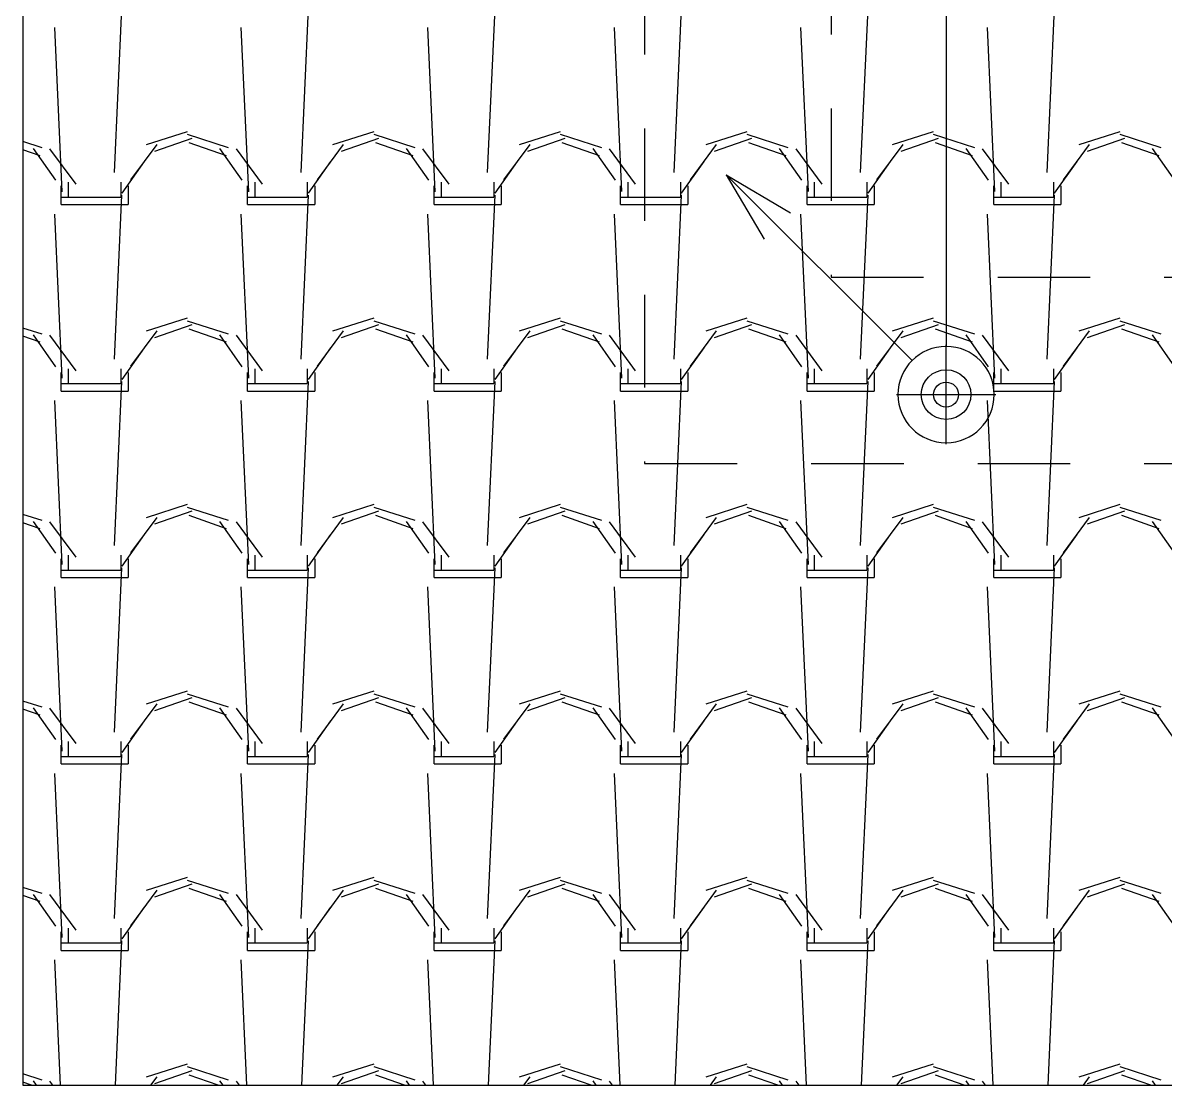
# Model space of a CAD drawing. Header units: millimetres. Extents: x 3923 to 4007, y 744 to 863.
# Drawn here: x 3932.453 to 3933.996, y 825.452 to 826.887 of the extents above; entities that cross this region are included whole.
import ezdxf

# ---------------------------------------------------------------- set-up
doc = ezdxf.new("R2010")
doc.units = ezdxf.units.MM
doc.linetypes.add('HIDDEN2', pattern=[0.1875, 0.125, -0.0625])
for name, color, linetype in [('-HIDRO', 8, 'Continuous'), ('A-PEN-W', 7, 'Continuous'), ('AF', 5, 'Continuous'), ('COTAS', 7, 'Continuous')]:
    doc.layers.add(name, color=color, linetype=linetype)

# ---------------------------------------------------------------- blocks, each defined once
blk = doc.blocks.new('CIRCULOS')
at = {"layer": 'COTAS'}
for p, q in [((0, 4), (0, -4)), ((-4, 0), (4, 0))]:
    blk.add_line(p, q, dxfattribs=at)
for radius in [2, 1]:
    blk.add_circle((0, 0), radius, dxfattribs=at)

msp = doc.modelspace()

# ---------------------------------------------------------------- linework, layer by layer
at = {"layer": '-HIDRO', "linetype": 'HIDDEN2'}
for p, q in [((3933.5451, 832.1715), (3933.5451, 826.5435)), ((3933.2931, 831.9195), (3933.2931, 826.2915)), ((3933.5451, 826.5435), (3938.5851, 826.5435)), ((3933.2931, 826.2915), (3938.5851, 826.2915))]:
    msp.add_line(p, q, dxfattribs=at)
at = {"layer": '-HIDRO', "linetype": 'Continuous'}
for p, q in [((3932.4531, 831.0795), (3932.4531, 825.4515)), ((3932.577, 826.6848), (3932.587, 826.9065)), ((3932.829, 826.6848), (3932.839, 826.9065)), ((3933.081, 826.6848), (3933.091, 826.9065)), ((3933.333, 826.6848), (3933.343, 826.9065)), ((3933.585, 826.6848), (3933.595, 826.9065)), ((3933.837, 826.6848), (3933.847, 826.9065)), ((3932.5063, 826.659), (3932.4962, 826.8808)), ((3932.7583, 826.659), (3932.7482, 826.8808)), ((3933.0103, 826.659), (3933.0002, 826.8808)), ((3933.2623, 826.6591), (3933.2522, 826.8808)), ((3933.5143, 826.6591), (3933.5042, 826.8808)), ((3933.7663, 826.6591), (3933.7562, 826.8808)), ((3932.6751, 826.7401), (3932.6196, 826.7224)), ((3932.9271, 826.7401), (3932.8716, 826.7224)), ((3933.1791, 826.7401), (3933.1236, 826.7224)), ((3933.4311, 826.7401), (3933.3756, 826.7224)), ((3933.6831, 826.7401), (3933.6276, 826.7224)), ((3933.9351, 826.7401), (3933.8796, 826.7224)), ((3932.4791, 826.7185), (3932.4531, 826.7267)), ((3932.6339, 826.7229), (3932.5986, 826.675)), ((3932.6815, 826.7311), (3932.6311, 826.7135)), ((3932.7311, 826.7185), (3932.6756, 826.7361)), ((3932.7283, 826.7076), (3932.6779, 826.7252)), ((3932.8859, 826.7229), (3932.8506, 826.675)), ((3932.9335, 826.7311), (3932.8831, 826.7135)), ((3932.9831, 826.7185), (3932.9276, 826.7361)), ((3932.9803, 826.7076), (3932.9299, 826.7252)), ((3933.1379, 826.7229), (3933.1026, 826.675)), ((3933.1855, 826.7311), (3933.1351, 826.7135)), ((3933.2351, 826.7185), (3933.1796, 826.7361)), ((3933.2323, 826.7076), (3933.1819, 826.7252)), ((3933.3899, 826.7229), (3933.3546, 826.675)), ((3933.4375, 826.7311), (3933.3871, 826.7135)), ((3933.4871, 826.7185), (3933.4316, 826.7361)), ((3933.4843, 826.7076), (3933.4339, 826.7252)), ((3933.6419, 826.7229), (3933.6066, 826.675)), ((3933.6895, 826.7311), (3933.6391, 826.7135)), ((3933.7391, 826.7185), (3933.6836, 826.7361)), ((3933.7363, 826.7076), (3933.6859, 826.7252)), ((3933.8939, 826.7229), (3933.8586, 826.675)), ((3933.9415, 826.7311), (3933.8911, 826.7135)), ((3933.9911, 826.7185), (3933.9356, 826.7361)), ((3933.9883, 826.7076), (3933.9379, 826.7252)), ((3932.4763, 826.7076), (3932.4531, 826.7157)), ((3932.4976, 826.6745), (3932.4674, 826.7174)), ((3932.525, 826.6691), (3932.4897, 826.717)), ((3932.7496, 826.6745), (3932.7194, 826.7174)), ((3932.777, 826.6691), (3932.7417, 826.717)), ((3933.0016, 826.6745), (3932.9714, 826.7174)), ((3933.029, 826.6691), (3932.9937, 826.717)), ((3933.2536, 826.6745), (3933.2234, 826.7174)), ((3933.281, 826.6691), (3933.2457, 826.717)), ((3933.5056, 826.6745), (3933.4754, 826.7174)), ((3933.533, 826.6691), (3933.4977, 826.717)), ((3933.7576, 826.6745), (3933.7274, 826.7174)), ((3933.785, 826.6691), (3933.7497, 826.717)), ((3934.0096, 826.6745), (3933.9794, 826.7174)), ((3932.6169, 826.6999), (3932.5866, 826.6571)), ((3932.8689, 826.6999), (3932.8386, 826.6571)), ((3933.1209, 826.6999), (3933.0906, 826.6571)), ((3933.3729, 826.6999), (3933.3426, 826.6571)), ((3933.6249, 826.6999), (3933.5946, 826.6571)), ((3933.8769, 826.6999), (3933.8466, 826.6571)), ((3932.5047, 826.6416), (3932.5047, 826.6668)), ((3932.5148, 826.6517), (3932.5148, 826.6718)), ((3932.5854, 826.6718), (3932.5854, 826.6517)), ((3932.5954, 826.6668), (3932.5954, 826.6416)), ((3932.7567, 826.6416), (3932.7567, 826.6668)), ((3932.7668, 826.6517), (3932.7668, 826.6718)), ((3932.8374, 826.6718), (3932.8374, 826.6517)), ((3932.8474, 826.6668), (3932.8474, 826.6416)), ((3933.0087, 826.6416), (3933.0087, 826.6668)), ((3933.0188, 826.6517), (3933.0188, 826.6718)), ((3933.0894, 826.6718), (3933.0894, 826.6517)), ((3933.0994, 826.6668), (3933.0994, 826.6416)), ((3933.2607, 826.6416), (3933.2607, 826.6668)), ((3933.2708, 826.6517), (3933.2708, 826.6718)), ((3933.3414, 826.6718), (3933.3414, 826.6517)), ((3933.3514, 826.6668), (3933.3514, 826.6416)), ((3933.5127, 826.6416), (3933.5127, 826.6668)), ((3933.5228, 826.6517), (3933.5228, 826.6718)), ((3933.5934, 826.6718), (3933.5934, 826.6517)), ((3933.6034, 826.6668), (3933.6034, 826.6416)), ((3933.7647, 826.6416), (3933.7647, 826.6668)), ((3933.7748, 826.6517), (3933.7748, 826.6718)), ((3933.8454, 826.6718), (3933.8454, 826.6517)), ((3933.8554, 826.6668), (3933.8554, 826.6416)), ((3932.5047, 826.6517), (3932.5148, 826.6517)), ((3932.5148, 826.6517), (3932.5854, 826.6517)), ((3932.577, 826.4328), (3932.587, 826.6545)), ((3932.7567, 826.6517), (3932.7668, 826.6517)), ((3932.7668, 826.6517), (3932.8374, 826.6517)), ((3932.829, 826.4328), (3932.839, 826.6545)), ((3933.0087, 826.6517), (3933.0188, 826.6517)), ((3933.0188, 826.6517), (3933.0894, 826.6517)), ((3933.081, 826.4328), (3933.091, 826.6545)), ((3933.2607, 826.6517), (3933.2708, 826.6517)), ((3933.2708, 826.6517), (3933.3414, 826.6517)), ((3933.333, 826.4328), (3933.343, 826.6545)), ((3933.5127, 826.6517), (3933.5228, 826.6517)), ((3933.5228, 826.6517), (3933.5934, 826.6517)), ((3933.585, 826.4328), (3933.595, 826.6545)), ((3933.7647, 826.6517), (3933.7748, 826.6517)), ((3933.7748, 826.6517), (3933.8454, 826.6517)), ((3933.837, 826.4328), (3933.847, 826.6545)), ((3932.5047, 826.6416), (3932.5148, 826.6416)), ((3932.5148, 826.6416), (3932.5954, 826.6416)), ((3932.7567, 826.6416), (3932.7668, 826.6416)), ((3932.7668, 826.6416), (3932.8474, 826.6416)), ((3933.0087, 826.6416), (3933.0188, 826.6416)), ((3933.0188, 826.6416), (3933.0994, 826.6416)), ((3933.2607, 826.6416), (3933.2708, 826.6416)), ((3933.2708, 826.6416), (3933.3514, 826.6416)), ((3933.5127, 826.6416), (3933.5228, 826.6416)), ((3933.5228, 826.6416), (3933.6034, 826.6416)), ((3933.7647, 826.6416), (3933.7748, 826.6416)), ((3933.7748, 826.6416), (3933.8554, 826.6416)), ((3932.5063, 826.407), (3932.4962, 826.6288)), ((3932.7583, 826.407), (3932.7482, 826.6288)), ((3933.0103, 826.407), (3933.0002, 826.6288)), ((3933.2623, 826.4071), (3933.2522, 826.6288)), ((3933.5143, 826.4071), (3933.5042, 826.6288)), ((3933.7663, 826.4071), (3933.7562, 826.6288)), ((3932.6751, 826.4881), (3932.6196, 826.4704)), ((3932.6815, 826.4791), (3932.6311, 826.4615)), ((3932.7311, 826.4665), (3932.6756, 826.4841)), ((3932.9271, 826.4881), (3932.8716, 826.4704)), ((3932.9335, 826.4791), (3932.8831, 826.4615)), ((3932.9831, 826.4665), (3932.9276, 826.4841)), ((3933.1791, 826.4881), (3933.1236, 826.4704)), ((3933.1855, 826.4791), (3933.1351, 826.4615)), ((3933.2351, 826.4665), (3933.1796, 826.4841)), ((3933.4311, 826.4881), (3933.3756, 826.4704)), ((3933.4375, 826.4791), (3933.3871, 826.4615)), ((3933.4871, 826.4665), (3933.4316, 826.4841)), ((3933.6831, 826.4881), (3933.6276, 826.4704)), ((3933.6895, 826.4791), (3933.6391, 826.4615)), ((3933.7391, 826.4665), (3933.6836, 826.4841)), ((3933.9351, 826.4881), (3933.8796, 826.4704)), ((3933.9415, 826.4791), (3933.8911, 826.4615)), ((3933.9911, 826.4665), (3933.9356, 826.4841)), ((3932.4791, 826.4665), (3932.4531, 826.4747)), ((3932.4763, 826.4556), (3932.4531, 826.4637)), ((3932.4976, 826.4225), (3932.4674, 826.4654)), ((3932.525, 826.4171), (3932.4897, 826.465)), ((3932.6339, 826.4709), (3932.5986, 826.423)), ((3932.7283, 826.4556), (3932.6779, 826.4732)), ((3932.7496, 826.4225), (3932.7194, 826.4654)), ((3932.777, 826.4171), (3932.7417, 826.465)), ((3932.8859, 826.4709), (3932.8506, 826.423)), ((3932.9803, 826.4556), (3932.9299, 826.4732)), ((3933.0016, 826.4225), (3932.9714, 826.4654)), ((3933.029, 826.4171), (3932.9937, 826.465)), ((3933.1379, 826.4709), (3933.1026, 826.423)), ((3933.2323, 826.4556), (3933.1819, 826.4732)), ((3933.2536, 826.4225), (3933.2234, 826.4654)), ((3933.281, 826.4171), (3933.2457, 826.465)), ((3933.3899, 826.4709), (3933.3546, 826.423)), ((3933.4843, 826.4556), (3933.4339, 826.4732)), ((3933.5056, 826.4225), (3933.4754, 826.4654)), ((3933.533, 826.4171), (3933.4977, 826.465)), ((3933.6419, 826.4709), (3933.6066, 826.423)), ((3933.7363, 826.4556), (3933.6859, 826.4732)), ((3933.7576, 826.4225), (3933.7274, 826.4654)), ((3933.785, 826.4171), (3933.7497, 826.465)), ((3933.8939, 826.4709), (3933.8586, 826.423)), ((3933.9883, 826.4556), (3933.9379, 826.4732)), ((3934.0096, 826.4225), (3933.9794, 826.4654)), ((3932.6169, 826.4479), (3932.5866, 826.4051)), ((3932.8689, 826.4479), (3932.8386, 826.4051)), ((3933.1209, 826.4479), (3933.0906, 826.4051)), ((3933.3729, 826.4479), (3933.3426, 826.4051)), ((3933.6249, 826.4479), (3933.5946, 826.4051)), ((3933.8769, 826.4479), (3933.8466, 826.4051)), ((3932.5047, 826.3896), (3932.5047, 826.4148)), ((3932.5148, 826.3997), (3932.5148, 826.4198)), ((3932.5854, 826.4198), (3932.5854, 826.3997)), ((3932.5954, 826.4148), (3932.5954, 826.3896)), ((3932.7567, 826.3896), (3932.7567, 826.4148)), ((3932.7668, 826.3997), (3932.7668, 826.4198)), ((3932.8374, 826.4198), (3932.8374, 826.3997)), ((3932.8474, 826.4148), (3932.8474, 826.3896)), ((3933.0087, 826.3896), (3933.0087, 826.4148)), ((3933.0188, 826.3997), (3933.0188, 826.4198)), ((3933.0894, 826.4198), (3933.0894, 826.3997)), ((3933.0994, 826.4148), (3933.0994, 826.3896)), ((3933.2607, 826.3896), (3933.2607, 826.4148)), ((3933.2708, 826.3997), (3933.2708, 826.4198)), ((3933.3414, 826.4198), (3933.3414, 826.3997)), ((3933.3514, 826.4148), (3933.3514, 826.3896)), ((3933.5127, 826.3896), (3933.5127, 826.4148)), ((3933.5228, 826.3997), (3933.5228, 826.4198)), ((3933.5934, 826.4198), (3933.5934, 826.3997)), ((3933.6034, 826.4148), (3933.6034, 826.3896)), ((3933.7647, 826.3896), (3933.7647, 826.4148)), ((3933.7748, 826.3997), (3933.7748, 826.4198)), ((3933.8454, 826.4198), (3933.8454, 826.3997)), ((3933.8554, 826.4148), (3933.8554, 826.3896)), ((3932.5047, 826.3997), (3932.5148, 826.3997)), ((3932.5148, 826.3997), (3932.5854, 826.3997)), ((3932.577, 826.1808), (3932.587, 826.4025)), ((3932.7567, 826.3997), (3932.7668, 826.3997)), ((3932.7668, 826.3997), (3932.8374, 826.3997)), ((3932.829, 826.1808), (3932.839, 826.4025)), ((3933.0087, 826.3997), (3933.0188, 826.3997)), ((3933.0188, 826.3997), (3933.0894, 826.3997)), ((3933.081, 826.1808), (3933.091, 826.4025)), ((3933.2607, 826.3997), (3933.2708, 826.3997)), ((3933.2708, 826.3997), (3933.3414, 826.3997)), ((3933.333, 826.1808), (3933.343, 826.4025)), ((3933.5127, 826.3997), (3933.5228, 826.3997)), ((3933.5228, 826.3997), (3933.5934, 826.3997)), ((3933.585, 826.1808), (3933.595, 826.4025)), ((3933.7647, 826.3997), (3933.7748, 826.3997)), ((3933.7748, 826.3997), (3933.8454, 826.3997)), ((3933.837, 826.1808), (3933.847, 826.4025)), ((3932.5047, 826.3896), (3932.5148, 826.3896)), ((3932.5148, 826.3896), (3932.5954, 826.3896)), ((3932.7567, 826.3896), (3932.7668, 826.3896)), ((3932.7668, 826.3896), (3932.8474, 826.3896)), ((3933.0087, 826.3896), (3933.0188, 826.3896)), ((3933.0188, 826.3896), (3933.0994, 826.3896)), ((3933.2607, 826.3896), (3933.2708, 826.3896)), ((3933.2708, 826.3896), (3933.3514, 826.3896)), ((3933.5127, 826.3896), (3933.5228, 826.3896)), ((3933.5228, 826.3896), (3933.6034, 826.3896)), ((3933.7647, 826.3896), (3933.7748, 826.3896)), ((3933.7748, 826.3896), (3933.8554, 826.3896)), ((3932.5063, 826.155), (3932.4962, 826.3768)), ((3932.7583, 826.155), (3932.7482, 826.3768)), ((3933.0103, 826.155), (3933.0002, 826.3768)), ((3933.2623, 826.1551), (3933.2522, 826.3768)), ((3933.5143, 826.1551), (3933.5042, 826.3768)), ((3933.7663, 826.1551), (3933.7562, 826.3768)), ((3932.6751, 826.2361), (3932.6196, 826.2184)), ((3932.7311, 826.2145), (3932.6756, 826.2321)), ((3932.9271, 826.2361), (3932.8716, 826.2184)), ((3932.9831, 826.2145), (3932.9276, 826.2321)), ((3933.1791, 826.2361), (3933.1236, 826.2184)), ((3933.2351, 826.2145), (3933.1796, 826.2321)), ((3933.4311, 826.2361), (3933.3756, 826.2184)), ((3933.4871, 826.2145), (3933.4316, 826.2321)), ((3933.6831, 826.2361), (3933.6276, 826.2184)), ((3933.7391, 826.2145), (3933.6836, 826.2321)), ((3933.9351, 826.2361), (3933.8796, 826.2184)), ((3933.9911, 826.2145), (3933.9356, 826.2321)), ((3932.4791, 826.2145), (3932.4531, 826.2227)), ((3932.4976, 826.1705), (3932.4674, 826.2134)), ((3932.6339, 826.2189), (3932.5986, 826.171)), ((3932.6815, 826.2271), (3932.6311, 826.2095)), ((3932.7283, 826.2036), (3932.6779, 826.2212)), ((3932.7496, 826.1705), (3932.7194, 826.2134)), ((3932.8859, 826.2189), (3932.8506, 826.171)), ((3932.9335, 826.2271), (3932.8831, 826.2095)), ((3932.9803, 826.2036), (3932.9299, 826.2212)), ((3933.0016, 826.1705), (3932.9714, 826.2134)), ((3933.1379, 826.2189), (3933.1026, 826.171)), ((3933.1855, 826.2271), (3933.1351, 826.2095)), ((3933.2323, 826.2036), (3933.1819, 826.2212)), ((3933.2536, 826.1705), (3933.2234, 826.2134)), ((3933.3899, 826.2189), (3933.3546, 826.171)), ((3933.4375, 826.2271), (3933.3871, 826.2095)), ((3933.4843, 826.2036), (3933.4339, 826.2212)), ((3933.5056, 826.1705), (3933.4754, 826.2134)), ((3933.6419, 826.2189), (3933.6066, 826.171)), ((3933.6895, 826.2271), (3933.6391, 826.2095)), ((3933.7363, 826.2036), (3933.6859, 826.2212)), ((3933.7576, 826.1705), (3933.7274, 826.2134)), ((3933.8939, 826.2189), (3933.8586, 826.171)), ((3933.9415, 826.2271), (3933.8911, 826.2095)), ((3933.9883, 826.2036), (3933.9379, 826.2212)), ((3934.0096, 826.1705), (3933.9794, 826.2134)), ((3932.4763, 826.2036), (3932.4531, 826.2117)), ((3932.525, 826.1651), (3932.4897, 826.213)), ((3932.777, 826.1651), (3932.7417, 826.213)), ((3933.029, 826.1651), (3932.9937, 826.213)), ((3933.281, 826.1651), (3933.2457, 826.213)), ((3933.533, 826.1651), (3933.4977, 826.213)), ((3933.785, 826.1651), (3933.7497, 826.213)), ((3932.6169, 826.1959), (3932.5866, 826.1531)), ((3932.8689, 826.1959), (3932.8386, 826.1531)), ((3933.1209, 826.1959), (3933.0906, 826.1531)), ((3933.3729, 826.1959), (3933.3426, 826.1531)), ((3933.6249, 826.1959), (3933.5946, 826.1531)), ((3933.8769, 826.1959), (3933.8466, 826.1531)), ((3932.5148, 826.1477), (3932.5148, 826.1678)), ((3932.5854, 826.1678), (3932.5854, 826.1477)), ((3932.7668, 826.1477), (3932.7668, 826.1678)), ((3932.8374, 826.1678), (3932.8374, 826.1477)), ((3933.0188, 826.1477), (3933.0188, 826.1678)), ((3933.0894, 826.1678), (3933.0894, 826.1477)), ((3933.2708, 826.1477), (3933.2708, 826.1678)), ((3933.3414, 826.1678), (3933.3414, 826.1477)), ((3933.5228, 826.1477), (3933.5228, 826.1678)), ((3933.5934, 826.1678), (3933.5934, 826.1477)), ((3933.7748, 826.1477), (3933.7748, 826.1678)), ((3933.8454, 826.1678), (3933.8454, 826.1477)), ((3932.5047, 826.1376), (3932.5047, 826.1628)), ((3932.5954, 826.1628), (3932.5954, 826.1376)), ((3932.7567, 826.1376), (3932.7567, 826.1628)), ((3932.8474, 826.1628), (3932.8474, 826.1376)), ((3933.0087, 826.1376), (3933.0087, 826.1628)), ((3933.0994, 826.1628), (3933.0994, 826.1376)), ((3933.2607, 826.1376), (3933.2607, 826.1628)), ((3933.3514, 826.1628), (3933.3514, 826.1376)), ((3933.5127, 826.1376), (3933.5127, 826.1628)), ((3933.6034, 826.1628), (3933.6034, 826.1376)), ((3933.7647, 826.1376), (3933.7647, 826.1628)), ((3933.8554, 826.1628), (3933.8554, 826.1376)), ((3932.5047, 826.1477), (3932.5148, 826.1477)), ((3932.5047, 826.1376), (3932.5148, 826.1376)), ((3932.5148, 826.1477), (3932.5854, 826.1477)), ((3932.5148, 826.1376), (3932.5954, 826.1376)), ((3932.577, 825.9288), (3932.587, 826.1505)), ((3932.7567, 826.1477), (3932.7668, 826.1477)), ((3932.7567, 826.1376), (3932.7668, 826.1376)), ((3932.7668, 826.1477), (3932.8374, 826.1477)), ((3932.7668, 826.1376), (3932.8474, 826.1376)), ((3932.829, 825.9288), (3932.839, 826.1505)), ((3933.0087, 826.1477), (3933.0188, 826.1477)), ((3933.0087, 826.1376), (3933.0188, 826.1376)), ((3933.0188, 826.1477), (3933.0894, 826.1477)), ((3933.0188, 826.1376), (3933.0994, 826.1376)), ((3933.081, 825.9288), (3933.091, 826.1505)), ((3933.2607, 826.1477), (3933.2708, 826.1477)), ((3933.2607, 826.1376), (3933.2708, 826.1376)), ((3933.2708, 826.1477), (3933.3414, 826.1477)), ((3933.2708, 826.1376), (3933.3514, 826.1376)), ((3933.333, 825.9288), (3933.343, 826.1505)), ((3933.5127, 826.1477), (3933.5228, 826.1477)), ((3933.5127, 826.1376), (3933.5228, 826.1376)), ((3933.5228, 826.1477), (3933.5934, 826.1477)), ((3933.5228, 826.1376), (3933.6034, 826.1376)), ((3933.585, 825.9288), (3933.595, 826.1505)), ((3933.7647, 826.1477), (3933.7748, 826.1477)), ((3933.7647, 826.1376), (3933.7748, 826.1376)), ((3933.7748, 826.1477), (3933.8454, 826.1477)), ((3933.7748, 826.1376), (3933.8554, 826.1376)), ((3933.837, 825.9288), (3933.847, 826.1505)), ((3932.5063, 825.903), (3932.4962, 826.1248)), ((3932.7583, 825.903), (3932.7482, 826.1248)), ((3933.0103, 825.903), (3933.0002, 826.1248)), ((3933.2623, 825.9031), (3933.2522, 826.1248)), ((3933.5143, 825.9031), (3933.5042, 826.1248)), ((3933.7663, 825.9031), (3933.7562, 826.1248)), ((3932.6751, 825.984), (3932.6196, 825.9664)), ((3932.9271, 825.984), (3932.8716, 825.9664)), ((3933.1791, 825.984), (3933.1236, 825.9664)), ((3933.4311, 825.984), (3933.3756, 825.9664)), ((3933.6831, 825.984), (3933.6276, 825.9664)), ((3933.9351, 825.984), (3933.8796, 825.9664)), ((3932.4791, 825.9625), (3932.4531, 825.9707)), ((3932.6339, 825.9669), (3932.5986, 825.919)), ((3932.6815, 825.9751), (3932.6311, 825.9575)), ((3932.7311, 825.9625), (3932.6756, 825.9801)), ((3932.7283, 825.9516), (3932.6779, 825.9692)), ((3932.8859, 825.9669), (3932.8506, 825.919)), ((3932.9335, 825.9751), (3932.8831, 825.9575)), ((3932.9831, 825.9625), (3932.9276, 825.9801)), ((3932.9803, 825.9516), (3932.9299, 825.9692)), ((3933.1379, 825.9669), (3933.1026, 825.919)), ((3933.1855, 825.9751), (3933.1351, 825.9575)), ((3933.2351, 825.9625), (3933.1796, 825.9801)), ((3933.2323, 825.9516), (3933.1819, 825.9692)), ((3933.3899, 825.9669), (3933.3546, 825.919)), ((3933.4375, 825.9751), (3933.3871, 825.9575)), ((3933.4871, 825.9625), (3933.4316, 825.9801)), ((3933.4843, 825.9516), (3933.4339, 825.9692)), ((3933.6419, 825.9669), (3933.6066, 825.919)), ((3933.6895, 825.9751), (3933.6391, 825.9575)), ((3933.7391, 825.9625), (3933.6836, 825.9801)), ((3933.7363, 825.9516), (3933.6859, 825.9692)), ((3933.8939, 825.9669), (3933.8586, 825.919)), ((3933.9415, 825.9751), (3933.8911, 825.9575)), ((3933.9911, 825.9625), (3933.9356, 825.9801)), ((3933.9883, 825.9516), (3933.9379, 825.9692)), ((3932.4763, 825.9516), (3932.4531, 825.9597)), ((3932.4976, 825.9185), (3932.4674, 825.9614)), ((3932.525, 825.9131), (3932.4897, 825.961)), ((3932.7496, 825.9185), (3932.7194, 825.9614)), ((3932.777, 825.9131), (3932.7417, 825.961)), ((3933.0016, 825.9185), (3932.9714, 825.9614)), ((3933.029, 825.9131), (3932.9937, 825.961)), ((3933.2536, 825.9185), (3933.2234, 825.9614)), ((3933.281, 825.9131), (3933.2457, 825.961)), ((3933.5056, 825.9185), (3933.4754, 825.9614)), ((3933.533, 825.9131), (3933.4977, 825.961)), ((3933.7576, 825.9185), (3933.7274, 825.9614)), ((3933.785, 825.9131), (3933.7497, 825.961)), ((3934.0096, 825.9185), (3933.9794, 825.9614)), ((3932.6169, 825.9439), (3932.5866, 825.9011)), ((3932.8689, 825.9439), (3932.8386, 825.9011)), ((3933.1209, 825.9439), (3933.0906, 825.9011)), ((3933.3729, 825.9439), (3933.3426, 825.9011)), ((3933.6249, 825.9439), (3933.5946, 825.9011)), ((3933.8769, 825.9439), (3933.8466, 825.9011)), ((3932.5047, 825.8856), (3932.5047, 825.9108)), ((3932.5148, 825.8957), (3932.5148, 825.9158)), ((3932.5854, 825.9158), (3932.5854, 825.8957)), ((3932.5954, 825.9108), (3932.5954, 825.8856)), ((3932.7567, 825.8856), (3932.7567, 825.9108)), ((3932.7668, 825.8957), (3932.7668, 825.9158)), ((3932.8374, 825.9158), (3932.8374, 825.8957)), ((3932.8474, 825.9108), (3932.8474, 825.8856)), ((3933.0087, 825.8856), (3933.0087, 825.9108)), ((3933.0188, 825.8957), (3933.0188, 825.9158)), ((3933.0894, 825.9158), (3933.0894, 825.8957)), ((3933.0994, 825.9108), (3933.0994, 825.8856)), ((3933.2607, 825.8856), (3933.2607, 825.9108)), ((3933.2708, 825.8957), (3933.2708, 825.9158)), ((3933.3414, 825.9158), (3933.3414, 825.8957)), ((3933.3514, 825.9108), (3933.3514, 825.8856)), ((3933.5127, 825.8856), (3933.5127, 825.9108)), ((3933.5228, 825.8957), (3933.5228, 825.9158)), ((3933.5934, 825.9158), (3933.5934, 825.8957)), ((3933.6034, 825.9108), (3933.6034, 825.8856)), ((3933.7647, 825.8856), (3933.7647, 825.9108)), ((3933.7748, 825.8957), (3933.7748, 825.9158)), ((3933.8454, 825.9158), (3933.8454, 825.8957)), ((3933.8554, 825.9108), (3933.8554, 825.8856)), ((3932.5047, 825.8957), (3932.5148, 825.8957)), ((3932.5148, 825.8957), (3932.5854, 825.8957)), ((3932.577, 825.6768), (3932.587, 825.8985)), ((3932.7567, 825.8957), (3932.7668, 825.8957)), ((3932.7668, 825.8957), (3932.8374, 825.8957)), ((3932.829, 825.6768), (3932.839, 825.8985)), ((3933.0087, 825.8957), (3933.0188, 825.8957)), ((3933.0188, 825.8957), (3933.0894, 825.8957)), ((3933.081, 825.6768), (3933.091, 825.8985)), ((3933.2607, 825.8957), (3933.2708, 825.8957)), ((3933.2708, 825.8957), (3933.3414, 825.8957)), ((3933.333, 825.6768), (3933.343, 825.8985)), ((3933.5127, 825.8957), (3933.5228, 825.8957)), ((3933.5228, 825.8957), (3933.5934, 825.8957)), ((3933.585, 825.6768), (3933.595, 825.8985)), ((3933.7647, 825.8957), (3933.7748, 825.8957)), ((3933.7748, 825.8957), (3933.8454, 825.8957)), ((3933.837, 825.6768), (3933.847, 825.8985)), ((3932.5047, 825.8856), (3932.5148, 825.8856)), ((3932.5148, 825.8856), (3932.5954, 825.8856)), ((3932.7567, 825.8856), (3932.7668, 825.8856)), ((3932.7668, 825.8856), (3932.8474, 825.8856)), ((3933.0087, 825.8856), (3933.0188, 825.8856)), ((3933.0188, 825.8856), (3933.0994, 825.8856)), ((3933.2607, 825.8856), (3933.2708, 825.8856)), ((3933.2708, 825.8856), (3933.3514, 825.8856)), ((3933.5127, 825.8856), (3933.5228, 825.8856)), ((3933.5228, 825.8856), (3933.6034, 825.8856)), ((3933.7647, 825.8856), (3933.7748, 825.8856)), ((3933.7748, 825.8856), (3933.8554, 825.8856)), ((3932.5063, 825.651), (3932.4962, 825.8728)), ((3932.7583, 825.651), (3932.7482, 825.8728)), ((3933.0103, 825.651), (3933.0002, 825.8728)), ((3933.2623, 825.6511), (3933.2522, 825.8728)), ((3933.5143, 825.6511), (3933.5042, 825.8728)), ((3933.7663, 825.6511), (3933.7562, 825.8728)), ((3932.6751, 825.732), (3932.6196, 825.7144)), ((3932.6815, 825.7231), (3932.6311, 825.7055)), ((3932.7311, 825.7105), (3932.6756, 825.7281)), ((3932.9271, 825.732), (3932.8716, 825.7144)), ((3932.9335, 825.7231), (3932.8831, 825.7055)), ((3932.9831, 825.7105), (3932.9276, 825.7281)), ((3933.1791, 825.732), (3933.1236, 825.7144)), ((3933.1855, 825.7231), (3933.1351, 825.7055)), ((3933.2351, 825.7105), (3933.1796, 825.7281)), ((3933.4311, 825.732), (3933.3756, 825.7144)), ((3933.4375, 825.7231), (3933.3871, 825.7055)), ((3933.4871, 825.7105), (3933.4316, 825.7281)), ((3933.6831, 825.732), (3933.6276, 825.7144)), ((3933.6895, 825.7231), (3933.6391, 825.7055)), ((3933.7391, 825.7105), (3933.6836, 825.7281)), ((3933.9351, 825.732), (3933.8796, 825.7144)), ((3933.9415, 825.7231), (3933.8911, 825.7055)), ((3933.9911, 825.7105), (3933.9356, 825.7281)), ((3932.4791, 825.7105), (3932.4531, 825.7187)), ((3932.4763, 825.6996), (3932.4531, 825.7077)), ((3932.4976, 825.6665), (3932.4674, 825.7094)), ((3932.525, 825.6611), (3932.4897, 825.709)), ((3932.6339, 825.7149), (3932.5986, 825.667)), ((3932.7283, 825.6996), (3932.6779, 825.7172)), ((3932.7496, 825.6665), (3932.7194, 825.7094)), ((3932.777, 825.6611), (3932.7417, 825.709)), ((3932.8859, 825.7149), (3932.8506, 825.667)), ((3932.9803, 825.6996), (3932.9299, 825.7172)), ((3933.0016, 825.6665), (3932.9714, 825.7094)), ((3933.029, 825.6611), (3932.9937, 825.709)), ((3933.1379, 825.7149), (3933.1026, 825.667)), ((3933.2323, 825.6996), (3933.1819, 825.7172)), ((3933.2536, 825.6665), (3933.2234, 825.7094)), ((3933.281, 825.6611), (3933.2457, 825.709)), ((3933.3899, 825.7149), (3933.3546, 825.667)), ((3933.4843, 825.6996), (3933.4339, 825.7172)), ((3933.5056, 825.6665), (3933.4754, 825.7094)), ((3933.533, 825.6611), (3933.4977, 825.709)), ((3933.6419, 825.7149), (3933.6066, 825.667)), ((3933.7363, 825.6996), (3933.6859, 825.7172)), ((3933.7576, 825.6665), (3933.7274, 825.7094)), ((3933.785, 825.6611), (3933.7497, 825.709)), ((3933.8939, 825.7149), (3933.8586, 825.667)), ((3933.9883, 825.6996), (3933.9379, 825.7172)), ((3934.0096, 825.6665), (3933.9794, 825.7094)), ((3932.6169, 825.6919), (3932.5866, 825.6491)), ((3932.8689, 825.6919), (3932.8386, 825.6491)), ((3933.1209, 825.6919), (3933.0906, 825.6491)), ((3933.3729, 825.6919), (3933.3426, 825.6491)), ((3933.6249, 825.6919), (3933.5946, 825.6491)), ((3933.8769, 825.6919), (3933.8466, 825.6491)), ((3932.5047, 825.6336), (3932.5047, 825.6588)), ((3932.5148, 825.6437), (3932.5148, 825.6638)), ((3932.5854, 825.6638), (3932.5854, 825.6437)), ((3932.5954, 825.6588), (3932.5954, 825.6336)), ((3932.7567, 825.6336), (3932.7567, 825.6588)), ((3932.7668, 825.6437), (3932.7668, 825.6638)), ((3932.8374, 825.6638), (3932.8374, 825.6437)), ((3932.8474, 825.6588), (3932.8474, 825.6336)), ((3933.0087, 825.6336), (3933.0087, 825.6588)), ((3933.0188, 825.6437), (3933.0188, 825.6638)), ((3933.0894, 825.6638), (3933.0894, 825.6437)), ((3933.0994, 825.6588), (3933.0994, 825.6336)), ((3933.2607, 825.6336), (3933.2607, 825.6588)), ((3933.2708, 825.6437), (3933.2708, 825.6638)), ((3933.3414, 825.6638), (3933.3414, 825.6437)), ((3933.3514, 825.6588), (3933.3514, 825.6336)), ((3933.5127, 825.6336), (3933.5127, 825.6588)), ((3933.5228, 825.6437), (3933.5228, 825.6638)), ((3933.5934, 825.6638), (3933.5934, 825.6437)), ((3933.6034, 825.6588), (3933.6034, 825.6336)), ((3933.7647, 825.6336), (3933.7647, 825.6588)), ((3933.7748, 825.6437), (3933.7748, 825.6638)), ((3933.8454, 825.6638), (3933.8454, 825.6437)), ((3933.8554, 825.6588), (3933.8554, 825.6336)), ((3932.5047, 825.6437), (3932.5148, 825.6437)), ((3932.5148, 825.6437), (3932.5854, 825.6437)), ((3932.5782, 825.4515), (3932.587, 825.6465)), ((3932.7567, 825.6437), (3932.7668, 825.6437)), ((3932.7668, 825.6437), (3932.8374, 825.6437)), ((3932.8302, 825.4515), (3932.839, 825.6465)), ((3933.0087, 825.6437), (3933.0188, 825.6437)), ((3933.0188, 825.6437), (3933.0894, 825.6437)), ((3933.0822, 825.4515), (3933.091, 825.6465)), ((3933.2607, 825.6437), (3933.2708, 825.6437)), ((3933.2708, 825.6437), (3933.3414, 825.6437)), ((3933.3342, 825.4515), (3933.343, 825.6465)), ((3933.5127, 825.6437), (3933.5228, 825.6437)), ((3933.5228, 825.6437), (3933.5934, 825.6437)), ((3933.5862, 825.4515), (3933.595, 825.6465)), ((3933.7647, 825.6437), (3933.7748, 825.6437)), ((3933.7748, 825.6437), (3933.8454, 825.6437)), ((3933.8382, 825.4515), (3933.847, 825.6465)), ((3932.5047, 825.6336), (3932.5148, 825.6336)), ((3932.5148, 825.6336), (3932.5954, 825.6336)), ((3932.7567, 825.6336), (3932.7668, 825.6336)), ((3932.7668, 825.6336), (3932.8474, 825.6336)), ((3933.0087, 825.6336), (3933.0188, 825.6336)), ((3933.0188, 825.6336), (3933.0994, 825.6336)), ((3933.2607, 825.6336), (3933.2708, 825.6336)), ((3933.2708, 825.6336), (3933.3514, 825.6336)), ((3933.5127, 825.6336), (3933.5228, 825.6336)), ((3933.5228, 825.6336), (3933.6034, 825.6336)), ((3933.7647, 825.6336), (3933.7748, 825.6336)), ((3933.7748, 825.6336), (3933.8554, 825.6336)), ((3932.5039, 825.4515), (3932.4962, 825.6208)), ((3932.7559, 825.4515), (3932.7482, 825.6208)), ((3933.0079, 825.4515), (3933.0002, 825.6208)), ((3933.2599, 825.4515), (3933.2522, 825.6208)), ((3933.5119, 825.4515), (3933.5042, 825.6208)), ((3933.7639, 825.4515), (3933.7562, 825.6208)), ((3932.6751, 825.48), (3932.6196, 825.4624)), ((3932.7311, 825.4585), (3932.6756, 825.4761)), ((3932.9271, 825.48), (3932.8716, 825.4624)), ((3932.9831, 825.4585), (3932.9276, 825.4761)), ((3933.1791, 825.48), (3933.1236, 825.4624)), ((3933.2351, 825.4585), (3933.1796, 825.4761)), ((3933.4311, 825.48), (3933.3756, 825.4624)), ((3933.4871, 825.4585), (3933.4316, 825.4761)), ((3933.6831, 825.48), (3933.6276, 825.4624)), ((3933.7391, 825.4585), (3933.6836, 825.4761)), ((3933.9351, 825.48), (3933.8796, 825.4624)), ((3933.9911, 825.4585), (3933.9356, 825.4761)), ((3932.4791, 825.4585), (3932.4531, 825.4667)), ((3932.4715, 825.4515), (3932.4674, 825.4574)), ((3932.4937, 825.4515), (3932.4897, 825.457)), ((3932.6339, 825.4629), (3932.6255, 825.4515)), ((3932.6815, 825.4711), (3932.6311, 825.4535)), ((3932.7169, 825.4515), (3932.6779, 825.4652)), ((3932.7235, 825.4515), (3932.7194, 825.4574)), ((3932.7457, 825.4515), (3932.7417, 825.457)), ((3932.8859, 825.4629), (3932.8775, 825.4515)), ((3932.9335, 825.4711), (3932.8831, 825.4535)), ((3932.9689, 825.4515), (3932.9299, 825.4652)), ((3932.9755, 825.4515), (3932.9714, 825.4574)), ((3932.9977, 825.4515), (3932.9937, 825.457)), ((3933.1379, 825.4629), (3933.1295, 825.4515)), ((3933.1855, 825.4711), (3933.1351, 825.4535)), ((3933.2209, 825.4515), (3933.1819, 825.4652)), ((3933.2275, 825.4515), (3933.2234, 825.4574)), ((3933.2497, 825.4515), (3933.2457, 825.457)), ((3933.3899, 825.4629), (3933.3815, 825.4515)), ((3933.4375, 825.4711), (3933.3871, 825.4535)), ((3933.4729, 825.4515), (3933.4339, 825.4652)), ((3933.4795, 825.4515), (3933.4754, 825.4574)), ((3933.5017, 825.4515), (3933.4977, 825.457)), ((3933.6419, 825.4629), (3933.6335, 825.4515)), ((3933.6895, 825.4711), (3933.6391, 825.4535)), ((3933.7249, 825.4515), (3933.6859, 825.4652)), ((3933.7315, 825.4515), (3933.7274, 825.4574)), ((3933.7537, 825.4515), (3933.7497, 825.457)), ((3933.8939, 825.4629), (3933.8855, 825.4515)), ((3933.9415, 825.4711), (3933.8911, 825.4535)), ((3933.9769, 825.4515), (3933.9379, 825.4652)), ((3933.9835, 825.4515), (3933.9794, 825.4574)), ((3932.4649, 825.4515), (3932.4531, 825.4557)), ((3932.4531, 825.4515), (3938.5851, 825.4515))]:
    msp.add_line(p, q, dxfattribs=at)
for p, q in [((3933.6544, 826.4308), (3933.4034, 826.6818)), ((3933.4034, 826.6818), (3933.4902, 826.6304)), ((3933.4034, 826.6818), (3933.4548, 826.595))]:
    msp.add_line(p, q)
at = {"extrusion": (0, 0, -1)}
msp.add_ellipse((3933.7004, 826.3848), major_axis=(-0.046, 0.046), ratio=1, start_param=0.785398, end_param=7.068583, dxfattribs=at)
at = {"layer": 'AF'}
msp.add_line((3933.7009, 826.4498), (3933.7009, 847.825), dxfattribs=at)

# ---------------------------------------------------------------- block references
at = {"layer": 'A-PEN-W', "xscale": 0.01679999995296, "yscale": 0.01679999995296, "zscale": 0.01679999995296, "rotation": 90.00000000000001}
msp.add_blockref('CIRCULOS', (3933.7004, 826.3848), dxfattribs=at)

doc.saveas('drawing.dxf')
